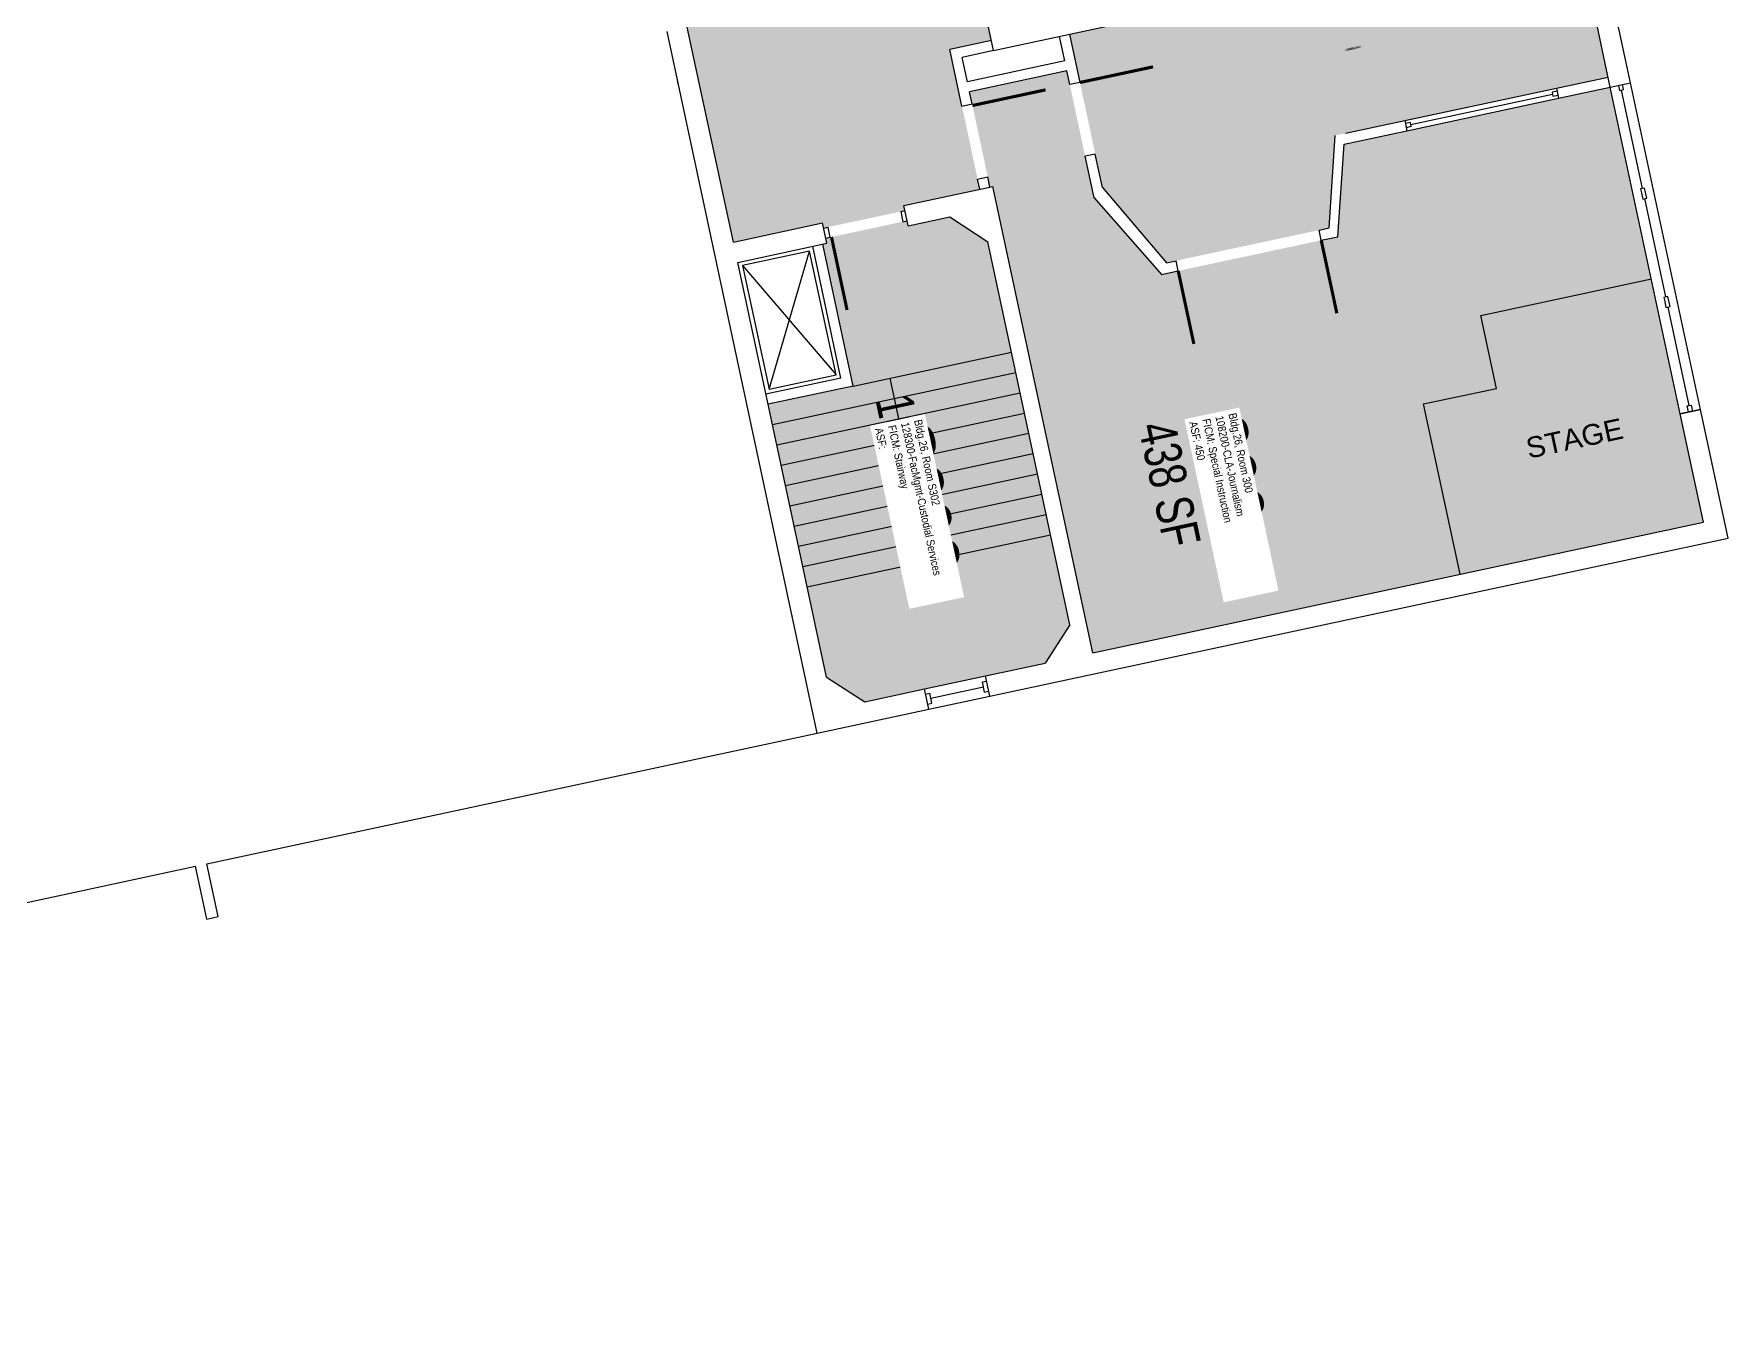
# Model space of a CAD drawing. Header units: inches. Extents: x 69208594 to 69211574, y 27667965 to 27670146.
# Drawn here: x 69210757 to 69211574, y 27667994 to 27668617 of the extents above; entities that cross this region are included whole.
import ezdxf
from ezdxf.enums import TextEntityAlignment as Align

# ---------------------------------------------------------------- set-up
doc = ezdxf.new("R2010")
doc.units = ezdxf.units.IN
doc.header["$LTSCALE"] = 10
doc.header["$MEASUREMENT"] = 0
for name, color, linetype in [('A-DOOR', 2, 'CONTINUOUS'), ('A-FLOR', 3, 'CONTINUOUS'), ('A-GLAZ', 1, 'CONTINUOUS'), ('A-IDEN-RNUM', 7, 'CONTINUOUS'), ('A-IDEN-SNUM', 4, 'CONTINUOUS'), ('A-IDEN-TEXT', 4, 'CONTINUOUS'), ('A-IDEN-VNUM', 4, 'CONTINUOUS'), ('A-ROOF', 2, 'CONTINUOUS'), ('A-WALL', 5, 'CONTINUOUS'), ('AREA-TEXT', 3, 'CONTINUOUS'), ('Rooms-Category-Color', 7, 'CONTINUOUS'), ('Rooms-College-Color', 7, 'CONTINUOUS'), ('Rooms-Department-Color', 7, 'CONTINUOUS'), ('Rooms-Division-Color', 7, 'CONTINUOUS'), ('Rooms-Information', 7, 'CONTINUOUS')]:
    doc.layers.add(name, color=color, linetype=linetype)
doc.styles.add('CP_AREA', font='arial.ttf', dxfattribs={"height": 15})
doc.styles.add('CP_ROOMSNUMBER', font='arial.ttf', dxfattribs={"height": 1})
doc.styles.add('CP_ROOMVNUMBER', font='arial.ttf', dxfattribs={"width": 0.85, "height": 0.075})

msp = doc.modelspace()

# ---------------------------------------------------------------- hatches: boundary and pattern name
at = {"layer": 'Rooms-Category-Color', "true_color": 0xadadad}
for points in [[(69211082.78, 27669151.91), (69211075.24, 27669187.11), (69211073.78, 27669193.95), (69211097.24, 27669198.98), (69211092.22, 27669222.45), (69211068.75, 27669217.42), (69211058.49, 27669265.34), (69211050.95, 27669300.54), (69211030.43, 27669396.37), (69211030.01, 27669398.32), (69211014.1, 27669472.64), (69211013.68, 27669474.59), (69211008.55, 27669498.55), (69211001.01, 27669533.75), (69210990.22, 27669584.11), (69210989.81, 27669586.06), (69210983.42, 27669615.89), (69210975.88, 27669651.09), (69210973.89, 27669660.38), (69210973.47, 27669662.33), (69210930.96, 27669860.83), (69210923.42, 27669896.04), (69210915.05, 27669935.15), (69210913.58, 27669934.84), (69210910.23, 27669950.48), (69210911.7, 27669950.79), (69210911.28, 27669952.75), (69210909.18, 27669962.53), (69210908.77, 27669964.48), (69210903.74, 27669987.95), (69210903.32, 27669989.91), (69210901.85, 27669989.59), (69210893.48, 27670028.71), (69210889.71, 27670046.31), (69210845.71, 27670036.88), (69210816.37, 27670030.6), (69210772.37, 27670021.18), (69210792.68, 27669926.33), (69210794.15, 27669919.48), (69210796.24, 27669909.71), (69210814.46, 27669824.64), (69210828.28, 27669760.1), (69210845.03, 27669681.87), (69210857.18, 27669625.16), (69210878.96, 27669523.46), (69210903.25, 27669410.04), (69210911.62, 27669370.92), (69210924.61, 27669310.3), (69210922.16, 27669309.77), (69210922.58, 27669307.82), (69210937.66, 27669237.41), (69210938.08, 27669235.46), (69210940.52, 27669235.98), (69210977.79, 27669061.93), (69210986.17, 27669022.82), (69211007.95, 27668921.12), (69211019.68, 27668866.36), (69211028.05, 27668827.25), (69211031.19, 27668812.58), (69211050.67, 27668721.64), (69211055.9, 27668697.2), (69211072.45, 27668619.95), (69211077.68, 27668595.5), (69211094.64, 27668516.3), (69211098.55, 27668517.14), (69211137.67, 27668525.51), (69211138.19, 27668523.07), (69211140.15, 27668523.49), (69211171.44, 27668530.19), (69211175.35, 27668531.03), (69211177.3, 27668531.45), (69211176.78, 27668533.89), (69211208.07, 27668540.59), (69211211.98, 27668541.43), (69211213.45, 27668541.74), (69211212.4, 27668546.63), (69211204.86, 27668581.83), (69211199, 27668609.21), (69211219.05, 27668613.51), (69211218.42, 27668616.44), (69211209.2, 27668659.46), (69211199.15, 27668706.4), (69211196.64, 27668718.13), (69211196.01, 27668721.07), (69211175.97, 27668716.77), (69211115.66, 27668998.39), (69211108.12, 27669033.59), (69211102.05, 27669061.95), (69211101.63, 27669063.9), (69211092.2, 27669107.91), (69211085.71, 27669138.22), (69211085.29, 27669140.17), (69211084.67, 27669143.11)], [(69211157.96, 27668294.65), (69211186.81, 27668300.82), (69211216.14, 27668307.1), (69211244.99, 27668313.28), (69211256.9, 27668331.68), (69211217.32, 27668516.49), (69211198.92, 27668528.4), (69211178.87, 27668524.11), (69211178.35, 27668526.56), (69211176.39, 27668526.14), (69211172.48, 27668525.3), (69211141.19, 27668518.6), (69211139.24, 27668518.18), (69211139.76, 27668515.74), (69211137.81, 27668515.32), (69211152.46, 27668446.87), (69211111.39, 27668438.07), (69211139.56, 27668306.56)]]:
    msp.add_hatch(color=253, dxfattribs=at).paths.add_polyline_path(points)
at = {"layer": 'Rooms-Category-Color', "true_color": 0xe3f498}
for points in [[(69211289.15, 27668744.59), (69211475.91, 27668784.59), (69211516.33, 27668595.87), (69211384.81, 27668567.7), (69211381.79, 27668523.1), (69211303.37, 27668506.31), (69211272.59, 27668542.54), (69211256.76, 27668616.47), (69211313.96, 27668628.72)], [(69211255.43, 27668598.8), (69211268.52, 27668537.68), (69211300.99, 27668500.67), (69211386.02, 27668518.88), (69211389.04, 27668563.5), (69211517.38, 27668590.98), (69211562.29, 27668381.23), (69211267.97, 27668318.2), (69211219.8, 27668543.1), (69211218.34, 27668542.79), (69211208.5, 27668588.75)]]:
    msp.add_hatch(color=61, dxfattribs=at).paths.add_polyline_path(points)
at = {"layer": 'Rooms-College-Color', "true_color": 0xadadad}
for points in [[(69211082.78, 27669151.91), (69211075.24, 27669187.11), (69211073.78, 27669193.95), (69211097.24, 27669198.98), (69211092.22, 27669222.45), (69211068.75, 27669217.42), (69211058.49, 27669265.34), (69211050.95, 27669300.54), (69211030.43, 27669396.37), (69211030.01, 27669398.32), (69211014.1, 27669472.64), (69211013.68, 27669474.59), (69211008.55, 27669498.55), (69211001.01, 27669533.75), (69210990.22, 27669584.11), (69210989.81, 27669586.06), (69210983.42, 27669615.89), (69210975.88, 27669651.09), (69210973.89, 27669660.38), (69210973.47, 27669662.33), (69210930.96, 27669860.83), (69210923.42, 27669896.04), (69210915.05, 27669935.15), (69210913.58, 27669934.84), (69210910.23, 27669950.48), (69210911.7, 27669950.79), (69210911.28, 27669952.75), (69210909.18, 27669962.53), (69210908.77, 27669964.48), (69210903.74, 27669987.95), (69210903.32, 27669989.91), (69210901.85, 27669989.59), (69210893.48, 27670028.71), (69210889.71, 27670046.31), (69210845.71, 27670036.88), (69210816.37, 27670030.6), (69210772.37, 27670021.18), (69210792.68, 27669926.33), (69210794.15, 27669919.48), (69210796.24, 27669909.71), (69210814.46, 27669824.64), (69210828.28, 27669760.1), (69210845.03, 27669681.87), (69210857.18, 27669625.16), (69210878.96, 27669523.46), (69210903.25, 27669410.04), (69210911.62, 27669370.92), (69210924.61, 27669310.3), (69210922.16, 27669309.77), (69210922.58, 27669307.82), (69210937.66, 27669237.41), (69210938.08, 27669235.46), (69210940.52, 27669235.98), (69210977.79, 27669061.93), (69210986.17, 27669022.82), (69211007.95, 27668921.12), (69211019.68, 27668866.36), (69211028.05, 27668827.25), (69211031.19, 27668812.58), (69211050.67, 27668721.64), (69211055.9, 27668697.2), (69211072.45, 27668619.95), (69211077.68, 27668595.5), (69211094.64, 27668516.3), (69211098.55, 27668517.14), (69211137.67, 27668525.51), (69211138.19, 27668523.07), (69211140.15, 27668523.49), (69211171.44, 27668530.19), (69211175.35, 27668531.03), (69211177.3, 27668531.45), (69211176.78, 27668533.89), (69211208.07, 27668540.59), (69211211.98, 27668541.43), (69211213.45, 27668541.74), (69211212.4, 27668546.63), (69211204.86, 27668581.83), (69211199, 27668609.21), (69211219.05, 27668613.51), (69211218.42, 27668616.44), (69211209.2, 27668659.46), (69211199.15, 27668706.4), (69211196.64, 27668718.13), (69211196.01, 27668721.07), (69211175.97, 27668716.77), (69211115.66, 27668998.39), (69211108.12, 27669033.59), (69211102.05, 27669061.95), (69211101.63, 27669063.9), (69211092.2, 27669107.91), (69211085.71, 27669138.22), (69211085.29, 27669140.17), (69211084.67, 27669143.11)], [(69211157.96, 27668294.65), (69211186.81, 27668300.82), (69211216.14, 27668307.1), (69211244.99, 27668313.28), (69211256.9, 27668331.68), (69211217.32, 27668516.49), (69211198.92, 27668528.4), (69211178.87, 27668524.11), (69211178.35, 27668526.56), (69211176.39, 27668526.14), (69211172.48, 27668525.3), (69211141.19, 27668518.6), (69211139.24, 27668518.18), (69211139.76, 27668515.74), (69211137.81, 27668515.32), (69211152.46, 27668446.87), (69211111.39, 27668438.07), (69211139.56, 27668306.56)]]:
    msp.add_hatch(color=253, dxfattribs=at).paths.add_polyline_path(points)
at = {"layer": 'Rooms-College-Color', "true_color": 0xb2d6e9}
for points in [[(69211289.15, 27668744.59), (69211475.91, 27668784.59), (69211516.33, 27668595.87), (69211384.81, 27668567.7), (69211381.79, 27668523.1), (69211303.37, 27668506.31), (69211272.59, 27668542.54), (69211256.76, 27668616.47), (69211313.96, 27668628.72)], [(69211255.43, 27668598.8), (69211268.52, 27668537.68), (69211300.99, 27668500.67), (69211386.02, 27668518.88), (69211389.04, 27668563.5), (69211517.38, 27668590.98), (69211562.29, 27668381.23), (69211267.97, 27668318.2), (69211219.8, 27668543.1), (69211218.34, 27668542.79), (69211208.5, 27668588.75)]]:
    msp.add_hatch(color=254, dxfattribs=at).paths.add_polyline_path(points)
at = {"layer": 'Rooms-Department-Color', "true_color": 0xacacac}
for points in [[(69211082.78, 27669151.91), (69211075.24, 27669187.11), (69211073.78, 27669193.95), (69211097.24, 27669198.98), (69211092.22, 27669222.45), (69211068.75, 27669217.42), (69211058.49, 27669265.34), (69211050.95, 27669300.54), (69211030.43, 27669396.37), (69211030.01, 27669398.32), (69211014.1, 27669472.64), (69211013.68, 27669474.59), (69211008.55, 27669498.55), (69211001.01, 27669533.75), (69210990.22, 27669584.11), (69210989.81, 27669586.06), (69210983.42, 27669615.89), (69210975.88, 27669651.09), (69210973.89, 27669660.38), (69210973.47, 27669662.33), (69210930.96, 27669860.83), (69210923.42, 27669896.04), (69210915.05, 27669935.15), (69210913.58, 27669934.84), (69210910.23, 27669950.48), (69210911.7, 27669950.79), (69210911.28, 27669952.75), (69210909.18, 27669962.53), (69210908.77, 27669964.48), (69210903.74, 27669987.95), (69210903.32, 27669989.91), (69210901.85, 27669989.59), (69210893.48, 27670028.71), (69210889.71, 27670046.31), (69210845.71, 27670036.88), (69210816.37, 27670030.6), (69210772.37, 27670021.18), (69210792.68, 27669926.33), (69210794.15, 27669919.48), (69210796.24, 27669909.71), (69210814.46, 27669824.64), (69210828.28, 27669760.1), (69210845.03, 27669681.87), (69210857.18, 27669625.16), (69210878.96, 27669523.46), (69210903.25, 27669410.04), (69210911.62, 27669370.92), (69210924.61, 27669310.3), (69210922.16, 27669309.77), (69210922.58, 27669307.82), (69210937.66, 27669237.41), (69210938.08, 27669235.46), (69210940.52, 27669235.98), (69210977.79, 27669061.93), (69210986.17, 27669022.82), (69211007.95, 27668921.12), (69211019.68, 27668866.36), (69211028.05, 27668827.25), (69211031.19, 27668812.58), (69211050.67, 27668721.64), (69211055.9, 27668697.2), (69211072.45, 27668619.95), (69211077.68, 27668595.5), (69211094.64, 27668516.3), (69211098.55, 27668517.14), (69211137.67, 27668525.51), (69211138.19, 27668523.07), (69211140.15, 27668523.49), (69211171.44, 27668530.19), (69211175.35, 27668531.03), (69211177.3, 27668531.45), (69211176.78, 27668533.89), (69211208.07, 27668540.59), (69211211.98, 27668541.43), (69211213.45, 27668541.74), (69211212.4, 27668546.63), (69211204.86, 27668581.83), (69211199, 27668609.21), (69211219.05, 27668613.51), (69211218.42, 27668616.44), (69211209.2, 27668659.46), (69211199.15, 27668706.4), (69211196.64, 27668718.13), (69211196.01, 27668721.07), (69211175.97, 27668716.77), (69211115.66, 27668998.39), (69211108.12, 27669033.59), (69211102.05, 27669061.95), (69211101.63, 27669063.9), (69211092.2, 27669107.91), (69211085.71, 27669138.22), (69211085.29, 27669140.17), (69211084.67, 27669143.11)], [(69211157.96, 27668294.65), (69211186.81, 27668300.82), (69211216.14, 27668307.1), (69211244.99, 27668313.28), (69211256.9, 27668331.68), (69211217.32, 27668516.49), (69211198.92, 27668528.4), (69211178.87, 27668524.11), (69211178.35, 27668526.56), (69211176.39, 27668526.14), (69211172.48, 27668525.3), (69211141.19, 27668518.6), (69211139.24, 27668518.18), (69211139.76, 27668515.74), (69211137.81, 27668515.32), (69211152.46, 27668446.87), (69211111.39, 27668438.07), (69211139.56, 27668306.56)]]:
    msp.add_hatch(color=253, dxfattribs=at).paths.add_polyline_path(points)
at = {"layer": 'Rooms-Department-Color', "true_color": 0xb2d6e9}
for points in [[(69211289.15, 27668744.59), (69211475.91, 27668784.59), (69211516.33, 27668595.87), (69211384.81, 27668567.7), (69211381.79, 27668523.1), (69211303.37, 27668506.31), (69211272.59, 27668542.54), (69211256.76, 27668616.47), (69211313.96, 27668628.72)], [(69211255.43, 27668598.8), (69211268.52, 27668537.68), (69211300.99, 27668500.67), (69211386.02, 27668518.88), (69211389.04, 27668563.5), (69211517.38, 27668590.98), (69211562.29, 27668381.23), (69211267.97, 27668318.2), (69211219.8, 27668543.1), (69211218.34, 27668542.79), (69211208.5, 27668588.75)]]:
    msp.add_hatch(color=254, dxfattribs=at).paths.add_polyline_path(points)
at = {"layer": 'Rooms-Division-Color', "true_color": 0xadadad}
for points in [[(69211082.78, 27669151.91), (69211075.24, 27669187.11), (69211073.78, 27669193.95), (69211097.24, 27669198.98), (69211092.22, 27669222.45), (69211068.75, 27669217.42), (69211058.49, 27669265.34), (69211050.95, 27669300.54), (69211030.43, 27669396.37), (69211030.01, 27669398.32), (69211014.1, 27669472.64), (69211013.68, 27669474.59), (69211008.55, 27669498.55), (69211001.01, 27669533.75), (69210990.22, 27669584.11), (69210989.81, 27669586.06), (69210983.42, 27669615.89), (69210975.88, 27669651.09), (69210973.89, 27669660.38), (69210973.47, 27669662.33), (69210930.96, 27669860.83), (69210923.42, 27669896.04), (69210915.05, 27669935.15), (69210913.58, 27669934.84), (69210910.23, 27669950.48), (69210911.7, 27669950.79), (69210911.28, 27669952.75), (69210909.18, 27669962.53), (69210908.77, 27669964.48), (69210903.74, 27669987.95), (69210903.32, 27669989.91), (69210901.85, 27669989.59), (69210893.48, 27670028.71), (69210889.71, 27670046.31), (69210845.71, 27670036.88), (69210816.37, 27670030.6), (69210772.37, 27670021.18), (69210792.68, 27669926.33), (69210794.15, 27669919.48), (69210796.24, 27669909.71), (69210814.46, 27669824.64), (69210828.28, 27669760.1), (69210845.03, 27669681.87), (69210857.18, 27669625.16), (69210878.96, 27669523.46), (69210903.25, 27669410.04), (69210911.62, 27669370.92), (69210924.61, 27669310.3), (69210922.16, 27669309.77), (69210922.58, 27669307.82), (69210937.66, 27669237.41), (69210938.08, 27669235.46), (69210940.52, 27669235.98), (69210977.79, 27669061.93), (69210986.17, 27669022.82), (69211007.95, 27668921.12), (69211019.68, 27668866.36), (69211028.05, 27668827.25), (69211031.19, 27668812.58), (69211050.67, 27668721.64), (69211055.9, 27668697.2), (69211072.45, 27668619.95), (69211077.68, 27668595.5), (69211094.64, 27668516.3), (69211098.55, 27668517.14), (69211137.67, 27668525.51), (69211138.19, 27668523.07), (69211140.15, 27668523.49), (69211171.44, 27668530.19), (69211175.35, 27668531.03), (69211177.3, 27668531.45), (69211176.78, 27668533.89), (69211208.07, 27668540.59), (69211211.98, 27668541.43), (69211213.45, 27668541.74), (69211212.4, 27668546.63), (69211204.86, 27668581.83), (69211199, 27668609.21), (69211219.05, 27668613.51), (69211218.42, 27668616.44), (69211209.2, 27668659.46), (69211199.15, 27668706.4), (69211196.64, 27668718.13), (69211196.01, 27668721.07), (69211175.97, 27668716.77), (69211115.66, 27668998.39), (69211108.12, 27669033.59), (69211102.05, 27669061.95), (69211101.63, 27669063.9), (69211092.2, 27669107.91), (69211085.71, 27669138.22), (69211085.29, 27669140.17), (69211084.67, 27669143.11)], [(69211157.96, 27668294.65), (69211186.81, 27668300.82), (69211216.14, 27668307.1), (69211244.99, 27668313.28), (69211256.9, 27668331.68), (69211217.32, 27668516.49), (69211198.92, 27668528.4), (69211178.87, 27668524.11), (69211178.35, 27668526.56), (69211176.39, 27668526.14), (69211172.48, 27668525.3), (69211141.19, 27668518.6), (69211139.24, 27668518.18), (69211139.76, 27668515.74), (69211137.81, 27668515.32), (69211152.46, 27668446.87), (69211111.39, 27668438.07), (69211139.56, 27668306.56)]]:
    msp.add_hatch(color=253, dxfattribs=at).paths.add_polyline_path(points)
at = {"layer": 'Rooms-Division-Color', "true_color": 0xb2d6e9}
for points in [[(69211289.15, 27668744.59), (69211475.91, 27668784.59), (69211516.33, 27668595.87), (69211384.81, 27668567.7), (69211381.79, 27668523.1), (69211303.37, 27668506.31), (69211272.59, 27668542.54), (69211256.76, 27668616.47), (69211313.96, 27668628.72)], [(69211255.43, 27668598.8), (69211268.52, 27668537.68), (69211300.99, 27668500.67), (69211386.02, 27668518.88), (69211389.04, 27668563.5), (69211517.38, 27668590.98), (69211562.29, 27668381.23), (69211267.97, 27668318.2), (69211219.8, 27668543.1), (69211218.34, 27668542.79), (69211208.5, 27668588.75)]]:
    msp.add_hatch(color=254, dxfattribs=at).paths.add_polyline_path(points)

# ---------------------------------------------------------------- linework, layer by layer
at = {"layer": 'A-DOOR'}
for points in [[(69211261.73, 27668593.25, 1.5, 1.5, 0), (69211296.94, 27668600.78, 0, 0, 0), (69211297.09, 27668600.05, 0, 0, -0.414214), (69211267.65, 27668558.46, 0, 0, -0.414214)], [(69211209.91, 27668582.15, 1.5, 1.5, 0), (69211245.11, 27668589.69, 0, 0, 0), (69211245.27, 27668588.95, 0, 0, -0.414214), (69211215.82, 27668547.36, 0, 0, -0.414214)], [(69211141.93, 27668518.76, 1.5, 1.5, 0), (69211149.47, 27668483.55, 0, 0, 0), (69211150.2, 27668483.71, 0, 0, 0.414214), (69211176.08, 27668527.6, 0, 0, 0.414214)], [(69211378.03, 27668517.16, 1.5, 1.5, 0), (69211385.56, 27668481.96, 0, 0, 0), (69211386.3, 27668482.12, 0, 0, -0.414214), (69211343.56, 27668509.78, 0, 0, -0.414214)], [(69211309.09, 27668502.4, 1.5, 1.5, 0), (69211316.63, 27668467.2, 0, 0, 0), (69211315.89, 27668467.04, 0, 0, 0.414214), (69211343.56, 27668509.78, 0, 0, 0.414214)]]:
    msp.add_lwpolyline(points, format="xyseb", dxfattribs=at)
at = {"layer": 'A-FLOR'}
for p, q in [((69211131.38, 27668511.9), (69211099.11, 27668504.98)), ((69211111.88, 27668445.34), (69211131.38, 27668511.9)), ((69211144.15, 27668452.25), (69211131.38, 27668511.9)), ((69211099.11, 27668504.98), (69211111.88, 27668445.34)), ((69211099.11, 27668504.98), (69211144.15, 27668452.25)), ((69211152.46, 27668446.87), (69211228.73, 27668463.2)), ((69211111.88, 27668445.34), (69211144.15, 27668452.25)), ((69211172.16, 27668440.86), (69211230.83, 27668453.42)), ((69211115.58, 27668418.52), (69211232.92, 27668443.65)), ((69211170.06, 27668450.64), (69211188.91, 27668362.63)), ((69211113.49, 27668428.3), (69211172.16, 27668440.86)), ((69211117.68, 27668408.74), (69211235.02, 27668433.87)), ((69211119.77, 27668398.96), (69211237.11, 27668424.09)), ((69211121.86, 27668389.18), (69211239.2, 27668414.31)), ((69211123.96, 27668379.4), (69211241.3, 27668404.53)), ((69211184.72, 27668382.19), (69211243.39, 27668394.75)), ((69211126.05, 27668369.63), (69211184.72, 27668382.19)), ((69211186.82, 27668372.41), (69211245.49, 27668384.98)), ((69211128.15, 27668359.85), (69211186.82, 27668372.41)), ((69211188.91, 27668362.63), (69211247.58, 27668375.2)), ((69211130.24, 27668350.07), (69211188.91, 27668362.63))]:
    msp.add_line(p, q, dxfattribs=at)
msp.add_lwpolyline([(69211444.95, 27668356.11), (69211427.36, 27668438.24), (69211462.57, 27668445.78), (69211455.03, 27668480.98), (69211537.17, 27668498.57)], dxfattribs=at)
at = {"layer": 'A-GLAZ'}
for p, q in [((69211418.25, 27668574.86), (69211491.44, 27668590.54)), ((69211551.09, 27668433.55), (69211517.38, 27668590.98)), ((69211532.95, 27668542.16), (69211522.79, 27668589.58)), ((69211560.87, 27668435.64), (69211527.16, 27668593.07)), ((69211419.29, 27668569.97), (69211492.48, 27668585.65)), ((69211421.21, 27668572.94), (69211489.51, 27668587.57)), ((69211544.15, 27668489.84), (69211533.99, 27668537.27)), ((69211555.35, 27668437.53), (69211545.2, 27668484.95)), ((69211186.81, 27668300.82), (69211216.14, 27668307.1)), ((69211188.9, 27668291.04), (69211218.24, 27668297.33)), ((69211189.81, 27668296.35), (69211215.23, 27668301.8))]:
    msp.add_line(p, q, dxfattribs=at)
at = {"layer": 'A-ROOF'}
for p, q in [((69210840.79, 27668216.5), (69211135.12, 27668279.53)), ((69209802.34, 27667994.11), (69210835.42, 27668215.34)), ((69210840.86, 27668189.92), (69210835.42, 27668215.34)), ((69210840.86, 27668189.92), (69210835.42, 27668215.34)), ((69210846.24, 27668191.07), (69210840.79, 27668216.5)), ((69210846.24, 27668191.07), (69210840.79, 27668216.5)), ((69210840.86, 27668189.92), (69210846.24, 27668191.07)), ((69210840.86, 27668189.92), (69210846.24, 27668191.07))]:
    msp.add_line(p, q, dxfattribs=at)
at = {"layer": 'A-WALL'}
for p, q in [((69211220.09, 27668608.62), (69211209.2, 27668659.46)), ((69211527.16, 27668593.07), (69211518.99, 27668631.21)), ((69211220.09, 27668608.62), (69211313.96, 27668628.72)), ((69211517.38, 27668590.98), (69211509.21, 27668629.11)), ((69211135.12, 27668279.53), (69211062.67, 27668617.86)), ((69211094.64, 27668516.3), (69211072.45, 27668619.95)), ((69211254.38, 27668603.69), (69211251.87, 27668615.42)), ((69211256.76, 27668616.47), (69211261.73, 27668593.25)), ((69211219.05, 27668613.51), (69211199, 27668609.21)), ((69211204.86, 27668581.83), (69211199, 27668609.21)), ((69211220.09, 27668608.62), (69211204.94, 27668605.37)), ((69211207.45, 27668593.64), (69211204.94, 27668605.37)), ((69211254.38, 27668603.69), (69211207.45, 27668593.64)), ((69211255.43, 27668598.8), (69211208.5, 27668588.75)), ((69211256.85, 27668592.2), (69211255.43, 27668598.8)), ((69211517.38, 27668590.98), (69211515.6, 27668599.29)), ((69211068.11, 27668592.43), (69211067.9, 27668593.41)), ((69211068.11, 27668592.43), (69211067.9, 27668593.41)), ((69211261.73, 27668593.25), (69211256.85, 27668592.2)), ((69211491.44, 27668590.54), (69211516.33, 27668595.87)), ((69211491.44, 27668590.54), (69211492.48, 27668585.65)), ((69211492.48, 27668585.65), (69211517.38, 27668590.98)), ((69211517.38, 27668590.98), (69211527.16, 27668593.07)), ((69211517.38, 27668590.98), (69211527.16, 27668593.07)), ((69211521.29, 27668591.82), (69211521.81, 27668589.37)), ((69211521.81, 27668589.37), (69211523.77, 27668589.79)), ((69211523.77, 27668589.79), (69211523.24, 27668592.23)), ((69211204.86, 27668581.83), (69211209.75, 27668582.88)), ((69211209.75, 27668582.88), (69211208.5, 27668588.75)), ((69211491.75, 27668589.07), (69211489.3, 27668588.55)), ((69211489.3, 27668588.55), (69211489.72, 27668586.59)), ((69211489.72, 27668586.59), (69211492.17, 27668587.11)), ((69211389.7, 27668568.75), (69211418.25, 27668574.86)), ((69211418.25, 27668574.86), (69211419.29, 27668569.97)), ((69211421, 27668573.92), (69211418.56, 27668573.4)), ((69211421.42, 27668571.96), (69211421, 27668573.92)), ((69211389.04, 27668563.5), (69211419.29, 27668569.97)), ((69211421.42, 27668571.96), (69211418.98, 27668571.44)), ((69211269.12, 27668558.75), (69211264.23, 27668557.7)), ((69211268.52, 27668537.68), (69211264.23, 27668557.7)), ((69211272.59, 27668542.54), (69211269.12, 27668558.75)), ((69211176.78, 27668533.89), (69211219.8, 27668543.1)), ((69211212.4, 27668546.63), (69211217.29, 27668547.68)), ((69211213.45, 27668541.74), (69211212.4, 27668546.63)), ((69211218.34, 27668542.79), (69211217.29, 27668547.68)), ((69211267.97, 27668318.2), (69211219.8, 27668543.1)), ((69211533.92, 27668542.37), (69211531.97, 27668541.95)), ((69211531.97, 27668541.95), (69211532.39, 27668539.99)), ((69211534.97, 27668537.48), (69211533.92, 27668542.37)), ((69211178.87, 27668524.11), (69211176.78, 27668533.89)), ((69211532.41, 27668539.87), (69211533.01, 27668537.06)), ((69211533.01, 27668537.06), (69211534.97, 27668537.48)), ((69211094.64, 27668516.3), (69211137.67, 27668525.51)), ((69211139.76, 27668515.74), (69211137.67, 27668525.51)), ((69211175.35, 27668531.03), (69211177.3, 27668531.45)), ((69211175.35, 27668531.03), (69211176.39, 27668526.14)), ((69211176.39, 27668526.14), (69211178.35, 27668526.56)), ((69211178.87, 27668524.11), (69211198.92, 27668528.4)), ((69211198.92, 27668528.4), (69211217.32, 27668516.49)), ((69211138.19, 27668523.07), (69211140.15, 27668523.49)), ((69211139.24, 27668518.18), (69211141.19, 27668518.6)), ((69211140.15, 27668523.49), (69211141.19, 27668518.6)), ((69211256.9, 27668331.68), (69211217.32, 27668516.49)), ((69211378.03, 27668517.16), (69211376.97, 27668522.07)), ((69211096.74, 27668506.52), (69211139.76, 27668515.74)), ((69211146.53, 27668450.71), (69211132.92, 27668514.27)), ((69211152.46, 27668446.87), (69211137.81, 27668515.32)), ((69211139.56, 27668306.56), (69211096.74, 27668506.52)), ((69211309.09, 27668502.4), (69211308.04, 27668507.31)), ((69211545.13, 27668490.05), (69211543.17, 27668489.63)), ((69211543.17, 27668489.63), (69211543.59, 27668487.68)), ((69211543.62, 27668487.55), (69211544.22, 27668484.74)), ((69211544.22, 27668484.74), (69211546.17, 27668485.16)), ((69211546.17, 27668485.16), (69211545.13, 27668490.05)), ((69211146.53, 27668450.71), (69211110.35, 27668442.96)), ((69211152.46, 27668446.87), (69211111.39, 27668438.07)), ((69211560.87, 27668435.64), (69211551.09, 27668433.55)), ((69211551.09, 27668433.55), (69211560.87, 27668435.64)), ((69211554.37, 27668437.32), (69211556.33, 27668437.74)), ((69211555, 27668434.39), (69211554.37, 27668437.32)), ((69211555.98, 27668434.59), (69211555, 27668434.39)), ((69211556.96, 27668434.8), (69211555.98, 27668434.59)), ((69211556.33, 27668437.74), (69211556.96, 27668434.8)), ((69211574.17, 27668373.55), (69211560.87, 27668435.64)), ((69211562.29, 27668381.23), (69211551.09, 27668433.55)), ((69211267.97, 27668318.2), (69211562.29, 27668381.23)), ((69211218.24, 27668297.33), (69211574.17, 27668373.55)), ((69211256.9, 27668331.68), (69211244.99, 27668313.28)), ((69211216.14, 27668307.1), (69211244.99, 27668313.28)), ((69211139.56, 27668306.56), (69211157.96, 27668294.65)), ((69211214.71, 27668304.24), (69211216.67, 27668304.66)), ((69211215.76, 27668299.35), (69211214.71, 27668304.24)), ((69211218.24, 27668297.33), (69211216.14, 27668307.1)), ((69211157.96, 27668294.65), (69211186.81, 27668300.82)), ((69211188.9, 27668291.04), (69211186.81, 27668300.82)), ((69211187.33, 27668298.38), (69211189.29, 27668298.8)), ((69211190.33, 27668293.91), (69211189.29, 27668298.8)), ((69211215.76, 27668299.35), (69211217.71, 27668299.77)), ((69211135.12, 27668279.53), (69211188.9, 27668291.04)), ((69211188.38, 27668293.49), (69211190.33, 27668293.91))]:
    msp.add_line(p, q, dxfattribs=at)
for points in [[(69211376.97, 27668522.07), (69211381.79, 27668523.1), (69211384.81, 27668567.7)], [(69211386.02, 27668518.88), (69211389.04, 27668563.5)], [(69211272.59, 27668542.54), (69211303.37, 27668506.31), (69211308.04, 27668507.31)], [(69211268.52, 27668537.68), (69211300.99, 27668500.67)], [(69211378.03, 27668517.16), (69211386.06, 27668518.89)], [(69211300.99, 27668500.67), (69211309.09, 27668502.4)]]:
    msp.add_lwpolyline(points, dxfattribs=at)

# ---------------------------------------------------------------- texts
at = {"layer": 'A-IDEN-RNUM', "style": 'CP_ROOMSNUMBER', "width": 0.85}
for s, p in [('0300-A0', (69211393.35, 27668609.71)), ('0300-00', (69211338.71, 27668406.79)), ('S302-00', (69211188.88, 27668393.63))]:
    msp.add_text(s, height=1, rotation=12.08743, dxfattribs=at).set_placement(p, align=Align.MIDDLE)
at = {"layer": 'A-IDEN-SNUM', "style": 'CP_ROOMSNUMBER', "width": 0.85}
for s, p in [('02600300A0', (69211393.35, 27668609.71)), ('0260030000', (69211338.71, 27668406.79)), ('0260S30200', (69211188.88, 27668393.63))]:
    msp.add_text(s, height=1, rotation=12.08743, dxfattribs=at).set_placement(p, align=Align.MIDDLE)
at = {"layer": 'A-IDEN-TEXT', "style": 'CP_ROOMSNUMBER'}
msp.add_text('STAGE', height=10, rotation=12.08743, dxfattribs=at).set_placement((69211500.12, 27668421.69), align=Align.MIDDLE)
at = {"layer": 'A-IDEN-VNUM', "style": 'CP_ROOMVNUMBER', "width": 0.85}
for s, p in [('S302', (69211183.85, 27668392.43)), ('300', (69211332.97, 27668405.99))]:
    msp.add_text(s, height=27, rotation=282.08743, dxfattribs=at).set_placement(p, align=Align.MIDDLE)
at = {"layer": 'AREA-TEXT', "style": 'CP_AREA', "width": 0.75}
for s, p in [('161 SF', (69211178.18, 27668412.75)), ('438 SF', (69211304.95, 27668399.58))]:
    msp.add_text(s, height=18, rotation=282.08743, dxfattribs=at).set_placement(p, align=Align.MIDDLE_CENTER)

# ---------------------------------------------------------------- next in the draw order: texts
at = {"layer": 'Rooms-Information', "char_height": 3.8571, "width": 86.4, "attachment_point": 7, "rotation": 282.08743, "style": 'CP_ROOMVNUMBER', "bg_fill": 3, "box_fill_scale": 1.5, "bg_fill_color": 256, "bg_fill_true_color": 13158600, "bg_fill_transparency": 0}
for s, insert in [('Bldg.26, Room 300^M^J108200-CLA-Journalism^M^JFICM: Special Instruction^M^JASF: 450', (69211314.35, 27668429.36)), ('Bldg.26, Room S302^M^J128300-FacMgmt-Custodial Services^M^JFICM: Stairway^M^JASF: ', (69211162.81, 27668426.22))]:
    msp.add_mtext(s, dxfattribs=dict(at, insert=insert))

doc.saveas('drawing.dxf')
